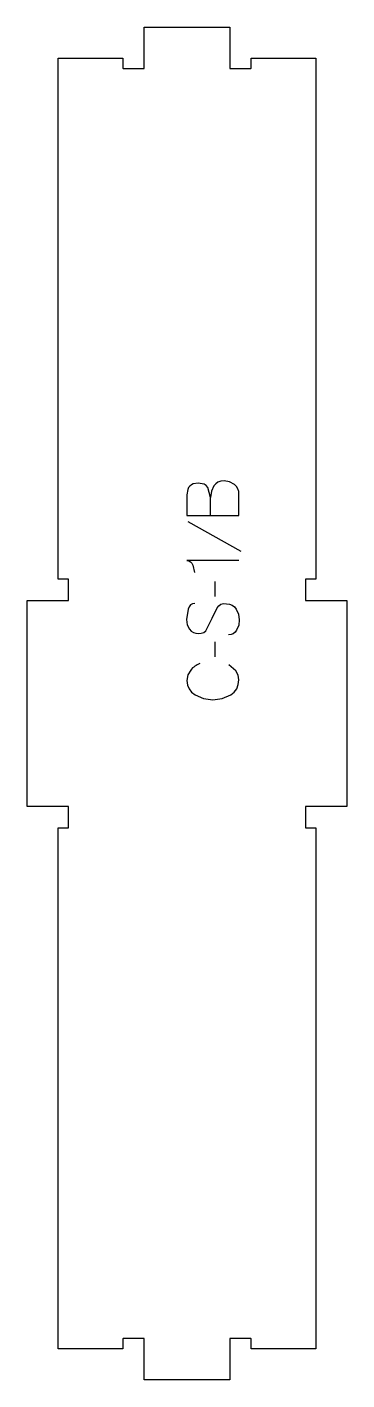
# Model space of a CAD drawing. Header units: millimetres. Extents: x -93 to 93, y -393 to 393.
import ezdxf

# ---------------------------------------------------------------- set-up
doc = ezdxf.new("R2010")
doc.units = ezdxf.units.MM
doc.layers.add('1_ANYTOOL_1MMDEEP_LABELS_S', color=2, linetype='Continuous', true_color=0xffff00)
doc.layers.add('4_ANYTOOL_CUTTHROUGH_OUTSI', color=5, linetype='Continuous', true_color=0x0000ff)

msp = doc.modelspace()

# ---------------------------------------------------------------- linework, layer by layer
at = {"layer": '1_ANYTOOL_1MMDEEP_LABELS_S'}
for p, q in [((0.47, 105.73), (31.24, 88.54)), ((16.11, 70.89), (16.2, 62.1)), ((16.11, 35.83), (16.2, 27.04))]:
    msp.add_line(p, q, dxfattribs=at)
for points in [[(0, 109.16), (30, 109.16), (30, 118.84), (30.09, 121.37), (29.97, 123.11), (29.51, 124.65), (28.69, 125.98), (27.51, 127.11), (24.63, 128.69), (21.47, 129.21), (19.58, 129.03), (17.98, 128.49), (16.67, 127.58), (15.64, 126.3), (14.22, 123.19), (13.54, 119.7)], [(13.67, 109.16), (13.54, 119.7), (12, 125.4), (11.14, 126.51), (9.93, 127.3), (6.47, 127.93), (3.64, 127.51), (2.53, 126.99), (1.62, 126.26), (0.91, 125.32), (0.4, 124.17), (0, 121.24), (0, 109.16)], [(30, 83.01), (-0.04, 83.01), (1.09, 82.74), (2.04, 82.21), (2.8, 81.43), (3.39, 80.4), (4.33, 76.03)], [(4.59, 58.07), (3.2, 57.87), (2.07, 57.25), (1.2, 56.22), (0.6, 54.77), (-0.34, 48.69), (0.12, 45.72), (1.5, 43.07), (2.5, 41.98), (3.7, 41.21), (5.09, 40.74), (6.69, 40.59), (8.3, 40.76), (9.69, 41.29), (10.83, 42.18), (14.57, 49.59), (17.49, 55.63), (18.47, 56.79), (19.7, 57.58), (21.19, 57.99), (24.68, 57.72), (26.19, 57.09), (27.46, 56.13), (28.5, 54.86), (29.86, 51.87), (30.34, 48.64), (29.98, 45.48), (28.8, 42.6), (27.91, 41.4), (26.84, 40.54), (25.58, 40.03), (24.13, 39.86)]]:
    msp.add_lwpolyline(points, dxfattribs=at)
msp.add_lwpolyline([(7.5, 23.19, 0.131103), (2.14, 19.41), (0.54, 16.65), (0, 13.33), (0.29, 10.73), (1.18, 8.48), (2.65, 6.55), (4.71, 4.97), (9.62, 2.88), (15, 2.19), (20.39, 2.89), (25.33, 5.01), (27.37, 6.63), (28.83, 8.61), (29.71, 10.96), (30, 13.67), (29.59, 16.52), (28.37, 18.9), (24.17, 22.5)], format="xyb", dxfattribs=at)
at = {"layer": '4_ANYTOOL_CUTTHROUGH_OUTSI'}
msp.add_lwpolyline([(74.75, -72.25), (74.75, -374.75), (37.25, -374.75), (37.25, -369, 0.414214), (37, -368.75), (25, -368.75, 0.414214), (24.75, -369), (24.75, -392.75), (-24.75, -392.75), (-24.75, -369, 0.414214), (-25, -368.75), (-37, -368.75, 0.414214), (-37.25, -369), (-37.25, -374.75), (-74.75, -374.75), (-74.75, -72.25), (-69, -72.25, 0.414214), (-68.75, -72), (-68.75, -60, 0.414214), (-69, -59.75), (-92.75, -59.75), (-92.75, 59.75), (-69, 59.75, 0.414214), (-68.75, 60), (-68.75, 72, 0.414214), (-69, 72.25), (-74.75, 72.25), (-74.75, 374.75), (-37.25, 374.75), (-37.25, 369, 0.414214), (-37, 368.75), (-25, 368.75, 0.414214), (-24.75, 369), (-24.75, 392.75), (24.75, 392.75), (24.75, 369, 0.414214), (25, 368.75), (37, 368.75, 0.414214), (37.25, 369), (37.25, 374.75), (74.75, 374.75), (74.75, 72.25), (69, 72.25, 0.414214), (68.75, 72), (68.75, 60, 0.414214), (69, 59.75), (92.75, 59.75), (92.75, -59.75), (69, -59.75, 0.414214), (68.75, -60), (68.75, -72, 0.414214), (69, -72.25)], format="xyb", close=True, dxfattribs=at)

doc.saveas('drawing.dxf')
